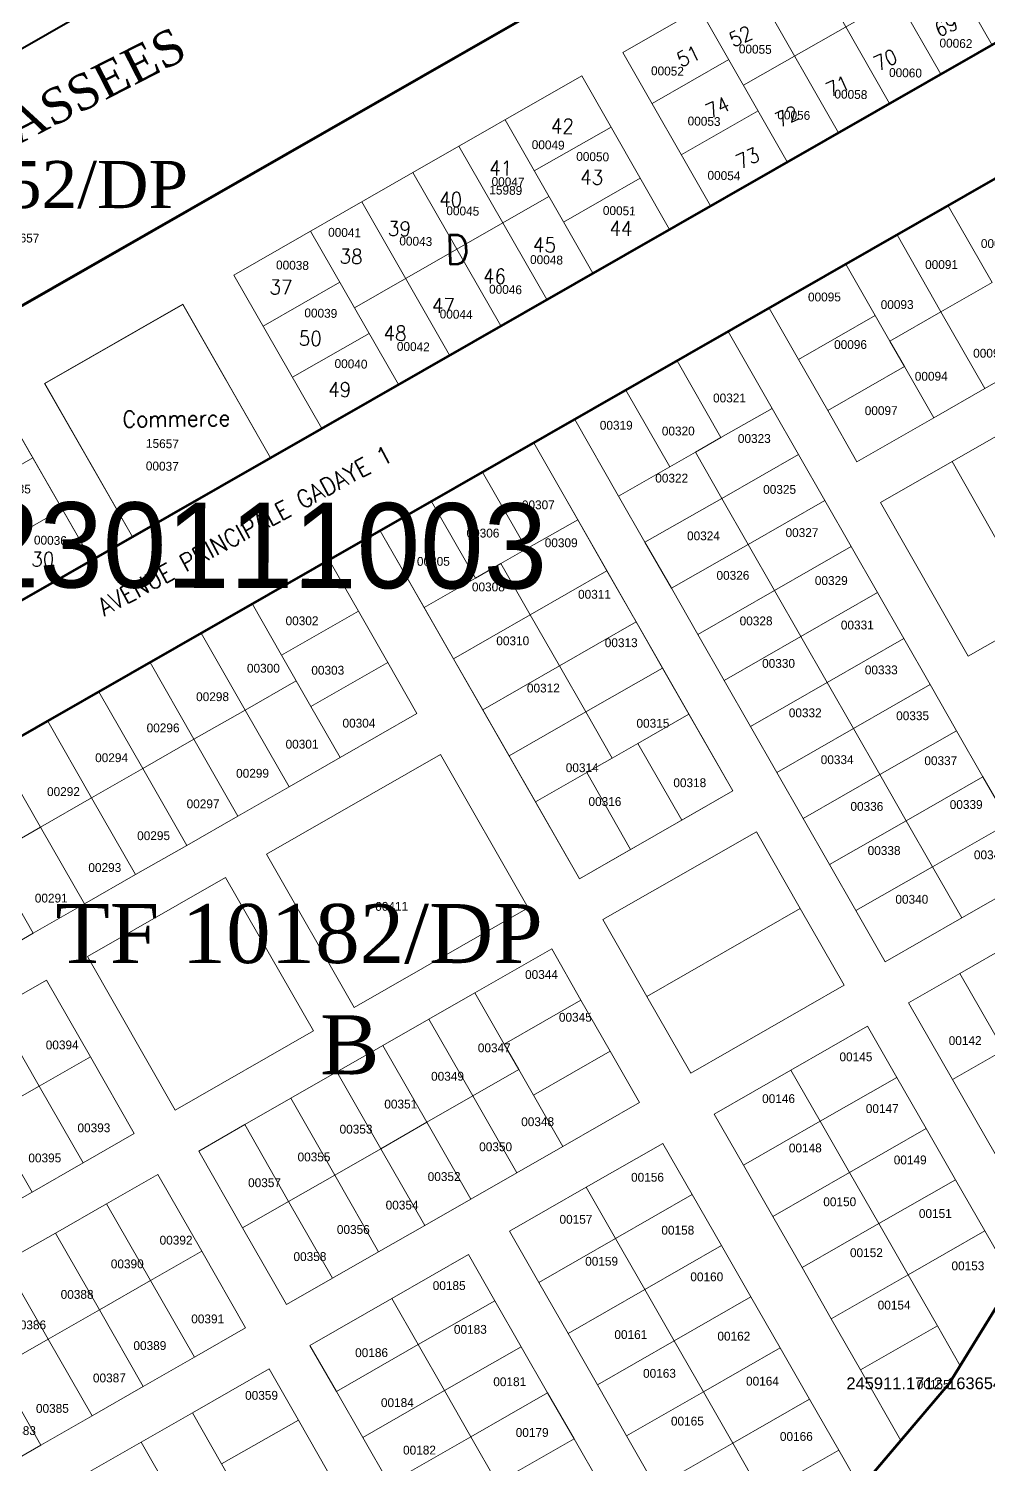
# Model space of a CAD drawing. Header units: metres. Extents: x 245232 to 248406, y 1633796 to 1637634.
# Drawn here: x 245755 to 245917.8, y 1636528.9 to 1636772.4 of the extents above; entities that cross this region are included whole.
import ezdxf
from ezdxf.enums import TextEntityAlignment as Align

# ---------------------------------------------------------------- set-up
doc = ezdxf.new("R2010")
doc.units = ezdxf.units.M
doc.header["$MEASUREMENT"] = 0
for name, color, linetype, lineweight in [('A immatriculer', 2, 'Continuous', 0), ('LIMITES TITRES FONCIERS', 7, 'Continuous', 0), ('SUP COLLEC1', 90, 'Continuous', 0), ('Toponymie', 7, 'Continuous', 30)]:
    doc.layers.add(name, color=color, linetype=linetype, lineweight=lineweight)
for name, color, linetype in [('A_revoir_niveau_0', 7, 'Continuous'), ('historique_numero_parcelle', 7, 'Continuous'), ('limites_sections', 7, 'Continuous'), ('numero_parcelle', 7, 'Continuous')]:
    doc.layers.add(name, color=color, linetype=linetype)
doc.layers.add('LIMITES_PARCELLES', color=7, linetype='Continuous', lineweight=0, true_color=0xffffff)
doc.styles.add('Style-Arial', font='arial.ttf')
doc.styles.add('Style-Bookman Old Style', font='BOOKOS.TTF')
doc.styles.add('Style-FANCY', font='FANCY.shx')
doc.styles.add('Style-STANDARD', font='STANDARD.shx')
doc.styles.add('Style-Times New Roman', font='times.ttf')

# ---------------------------------------------------------------- blocks, each defined once
blk = doc.blocks.new('*U571')
at = {"layer": 'LIMITES TITRES FONCIERS', "color": 5, "linetype": 'Continuous', "lineweight": 53, "flags": 128}
blk.add_lwpolyline([(-220.886155, -16.798387), (-150.631459, -149.738903), (220.886211, 74.538191), (179.075952, 149.738863), (-2.488738, 67.013773)], dxfattribs=at)
blk = doc.blocks.new('*U572')
at = {"layer": 'LIMITES TITRES FONCIERS', "color": 5, "lineweight": 53, "flags": 128}
blk.add_lwpolyline([(181.78, 163.185), (220.59, 93.355), (121.56, -75.825), (91.56, -112.825), (61.56, -136.825), (-108.04, -218.565), (-190.96, -61.675), (181.78, 163.185)], close=True, dxfattribs=at)
at = {"layer": 'LIMITES TITRES FONCIERS', "color": 5, "lineweight": 53}
blk.add_3dface([(150.99, 218.565), (172.07, 180.645), (-200.3, -43.995), (-220.59, -5.595)], dxfattribs=at)

msp = doc.modelspace()

# ---------------------------------------------------------------- linework, layer by layer
at = {"layer": 'A immatriculer', "color": 2, "linetype": 'Continuous', "lineweight": 120, "flags": 128}
msp.add_lwpolyline([(246330.320288, 1636706.313632), (246325.105912, 1636693.527224), (245850.064788, 1636481.713832), (245880.290713, 1636506.294678), (245911.17117, 1636542.663663), (246014.009179, 1636709.465309), (246016.012106, 1636728.925579), (246151.04207, 1637003.448225), (246227.229316, 1637053.599904), (246240.305388, 1637040.932832), (246266.763788, 1636999.128532), (246331.498588, 1636902.599532), (246337.848588, 1636886.724532), (246369.598688, 1636797.295132), (246379.745388, 1636748.286732), (246330.320288, 1636706.313632)], close=True, dxfattribs=at)
at = {"layer": 'A_revoir_niveau_0', "color": 7, "linetype": 'Continuous', "lineweight": 0}
for p, q in [((245876.232324, 1636762.844182), (245945.650909, 1636802.598352)), ((245903.528348, 1636795.703498), (245918.395976, 1636769.667078)), ((245894.844892, 1636790.744967), (245909.71252, 1636764.708547)), ((245870.644941, 1636742.381194), (245953.954956, 1636790.072578)), ((245886.161436, 1636785.786436), (245901.029063, 1636759.750016)), ((245877.47798, 1636780.827905), (245892.345607, 1636754.791485)), ((245868.794523, 1636775.869374), (245883.662151, 1636749.832954)), ((245870.644941, 1636742.381194), (245855.757007, 1636768.388281)), ((245860.727873, 1636759.748116), (245873.745083, 1636767.199876)), ((245820.161064, 1636748.047378), (245848.798882, 1636764.441291)), ((245863.70244, 1636738.406912), (245848.798882, 1636764.441291)), ((245850.68525, 1636730.955133), (245835.781692, 1636756.989513)), ((245865.677103, 1636751.059329), (245878.703617, 1636758.516415)), ((245840.749545, 1636748.311386), (245853.766734, 1636755.763165)), ((245842.874936, 1636726.484066), (245827.971378, 1636752.518445)), ((245789.787621, 1636730.659894), (245820.161064, 1636748.047378)), ((245835.064622, 1636722.012998), (245820.161064, 1636748.047378)), ((245845.717397, 1636739.633259), (245858.734587, 1636747.085038)), ((245826.386495, 1636717.045146), (245811.482937, 1636743.079526)), ((245827.612843, 1636735.030188), (245843.233471, 1636743.972323)), ((245817.708368, 1636712.077293), (245802.804811, 1636738.111673)), ((245850.68525, 1636730.955133), (245863.70244, 1636738.406912)), ((245810.25659, 1636725.094483), (245827.612843, 1636735.030188)), ((245835.064622, 1636722.012998), (245852.420875, 1636731.948703)), ((245804.691179, 1636704.625514), (245789.787621, 1636730.659894)), ((245794.755473, 1636721.981768), (245807.772663, 1636729.433546)), ((245757.678552, 1636712.27884), (245781.109494, 1636725.692042)), ((245796.013052, 1636699.657662), (245781.109494, 1636725.692042)), ((245799.723326, 1636713.303641), (245812.740516, 1636720.75542)), ((245804.691179, 1636704.625514), (245835.064622, 1636722.012998)), ((245772.58211, 1636686.24446), (245757.678552, 1636712.27884)), ((245765.639609, 1636682.270178), (245750.736051, 1636708.304558)), ((245814.626884, 1636687.269261), (245840.661263, 1636702.172819)), ((245874.442661, 1636643.161558), (245840.661263, 1636702.172819)), ((245742.686714, 1636692.174652), (245755.703904, 1636699.626431)), ((245772.58211, 1636686.24446), (245796.013052, 1636699.657662)), ((245747.654566, 1636683.496526), (245760.671756, 1636690.948305)), ((245704.892723, 1636647.49521), (245765.639609, 1636682.270178))]:
    msp.add_line(p, q, dxfattribs=at)
at = {"layer": 'A_revoir_niveau_0', "color": 5, "linetype": 'Continuous', "lineweight": 40, "flags": 128}
msp.add_lwpolyline([(245904.959091, 1636911.461804), (245930.174433, 1636870.015722), (245558.774122, 1636657.389392), (245538.087021, 1636715.325371), (245520.969777, 1636762.92637), (245579.818956, 1636789.440258), (245596.181416, 1636760.857858), (245630.890655, 1636780.716536), (245645.799611, 1636754.679451), (245738.660151, 1636806.92273), (245723.770592, 1636833.859662), (245904.959091, 1636911.461804)], close=True, dxfattribs=at)
at = {"layer": 'A_revoir_niveau_0', "color": 7, "linetype": 'Continuous', "lineweight": 0}
for points in [[(245965.849098, 1636796.909099), (245952.295086, 1636823.651355), (245855.757007, 1636768.388281), (245870.632519, 1636742.402515)], [(245757.697271, 1636712.246141), (245781.128461, 1636725.659289), (245796.006554, 1636699.669013), (245772.575364, 1636686.255865)], [(245690.01002, 1636673.493159), (245750.757288, 1636708.267839), (245765.634069, 1636682.279855), (245704.886801, 1636647.505175)], [(245814.627659, 1636687.267907), (245840.662503, 1636702.171513), (245874.442661, 1636643.161558), (245848.407817, 1636628.257952)], [(245814.627659, 1636687.267907), (245840.662503, 1636702.171513), (245874.442661, 1636643.161558), (245848.407817, 1636628.257952)]]:
    msp.add_3dface(points, dxfattribs=at)
at = {"layer": 'LIMITES TITRES FONCIERS', "color": 5, "linetype": 'Continuous', "lineweight": 53}
msp.add_3dface([(245570.711604, 1636620.550182), (245947.259177, 1636836.275747), (245967.483836, 1636797.856792), (245590.07586, 1636581.7879)], dxfattribs=at)
at = {"layer": 'limites_parcelles'}
for p, q in [((245910.95708398233, 1636742.4180237488), (245919.63626121506, 1636747.3863641627)), ((245902.27909807186, 1636737.4503652998), (245910.95708398233, 1636742.4180237488)), ((245918.40924743735, 1636729.4001446785), (245910.95708398233, 1636742.4180237488)), ((245893.59992083916, 1636732.4820248857), (245902.27909807186, 1636737.4503652998)), ((245909.7313326404, 1636724.4323620042), (245902.27909807186, 1636737.4503652998)), ((245880.582718, 1636725.030409), (245893.59992083916, 1636732.4820248857)), ((245898.56822899033, 1636723.8030908976), (245893.59992083916, 1636732.4820248857)), ((245909.7313326404, 1636724.4323620042), (245918.40924743735, 1636729.4001446785)), ((245885.5506346069, 1636716.351584025), (245880.582718, 1636725.030409)), ((245885.5506346069, 1636716.351584025), (245898.56822899033, 1636723.8030908976)), ((245901.05222652992, 1636719.4638973498), (245898.56822899033, 1636723.8030908976)), ((245901.05222652992, 1636719.4638973498), (245909.7313326404, 1636724.4323620042)), ((245917.18331079604, 1636711.4148066258), (245909.7313326404, 1636724.4323620042)), ((245864.960857557, 1636716.0877661963), (245873.638854, 1636721.055407)), ((245873.638854, 1636721.055407), (245881.09124052973, 1636708.0370640461)), ((245903.535968008, 1636715.1251511052), (245901.05222652992, 1636719.4638973498)), ((245856.2816701193, 1636711.1194436185), (245864.960857557, 1636716.0877661963)), ((245872.41281910724, 1636703.0693782493), (245864.960857557, 1636716.0877661963)), ((245890.51838220886, 1636707.6730542972), (245885.5506346069, 1636716.351584025)), ((245890.51838220886, 1636707.6730542972), (245903.535968008, 1636715.1251511052)), ((245908.50417835425, 1636706.4463879683), (245903.535968008, 1636715.1251511052)), ((245917.18331079604, 1636711.4148066258), (245925.8612519217, 1636716.3825433075)), ((245847.603674, 1636706.151803), (245856.2816701193, 1636711.1194436185)), ((245863.73428943893, 1636698.1016304907), (245856.2816701193, 1636711.1194436185)), ((245908.50417835425, 1636706.4463879683), (245917.18331079604, 1636711.4148066258)), ((245872.41281910724, 1636703.0693782493), (245881.09124052973, 1636708.0370640461)), ((245885.56239994324, 1636700.2265343033), (245881.09124052973, 1636708.0370640461)), ((245890.51838220886, 1636707.6730542972), (245895.486299, 1636698.994229)), ((245855.05580415842, 1636693.1339081405), (245847.603674, 1636706.151803)), ((245895.486299, 1636698.994229), (245908.50417835425, 1636706.4463879683)), ((245868.07358259388, 1636700.5855205813), (245872.41281910724, 1636703.0693782493)), ((245911.61081999997, 1636699.006919), (245919.42136390027, 1636703.4780529444)), ((245831.98198429437, 1636697.208861975), (245840.66081, 1636702.176779)), ((245840.66081, 1636702.176779), (245848.1128327033, 1636689.158822209)), ((245863.73428943893, 1636698.1016304907), (245868.07358259388, 1636700.5855205813)), ((245872.54469898384, 1636692.7749662108), (245868.07358259388, 1636700.5855205813)), ((245872.54469898384, 1636692.7749662108), (245885.56239994324, 1636700.2265343033)), ((245890.03355918318, 1636692.4160048636), (245885.56239994324, 1636700.2265343033)), ((245855.05580415842, 1636693.1339081405), (245863.73428943893, 1636698.1016304907)), ((245899.461324, 1636692.051365), (245911.61081999997, 1636699.006919)), ((245919.06298141676, 1636685.989042617), (245911.61081999997, 1636699.006919)), ((245823.30345454396, 1636692.24111436), (245831.98198429437, 1636697.208861975)), ((245839.43451882256, 1636684.1911979655), (245831.98198429437, 1636697.208861975)), ((245859.52696363602, 1636685.323378434), (245855.05580415842, 1636693.1339081405)), ((245814.62463, 1636687.273198), (245823.30345454396, 1636692.24111436)), ((245830.75524589277, 1636679.2230247506), (245823.30345454396, 1636692.24111436)), ((245859.52696363602, 1636685.323378434), (245872.54469898384, 1636692.7749662108)), ((245877.01602833165, 1636684.9640407485), (245872.54469898384, 1636692.7749662108)), ((245877.01602833165, 1636684.9640407485), (245890.03355918318, 1636692.4160048636)), ((245894.50471859885, 1636684.605475117), (245890.03355918318, 1636692.4160048636)), ((245914.364905, 1636666.015186), (245899.461324, 1636692.051365)), ((245839.43451882256, 1636684.1911979655), (245848.1128327033, 1636689.158822209)), ((245853.08073519683, 1636680.480381123), (245848.1128327033, 1636689.158822209)), ((245822.0767182412, 1636674.2552781464), (245814.62463, 1636687.273198)), ((245835.09451, 1636681.706899), (245839.43451882256, 1636684.1911979655)), ((245863.99854841077, 1636677.5121057888), (245859.52696363602, 1636685.323378434)), ((245863.99854841077, 1636677.5121057888), (245877.01602833165, 1636684.9640407485)), ((245881.48714512205, 1636677.1534866006), (245877.01602833165, 1636684.9640407485)), ((245881.48714512205, 1636677.1534866006), (245894.50471859885, 1636684.605475117)), ((245898.9763033058, 1636676.794202442), (245894.50471859885, 1636684.605475117)), ((245792.92862312187, 1636674.852588765), (245805.946555, 1636682.304656)), ((245805.946555, 1636682.304656), (245810.91404632185, 1636673.626573987)), ((245830.75524589277, 1636679.2230247506), (245835.09451, 1636681.706899)), ((245840.0626300269, 1636673.028088236), (245835.09451, 1636681.706899)), ((245822.0767182412, 1636674.2552781464), (245830.75524589277, 1636679.2230247506)), ((245840.0626300269, 1636673.028088236), (245853.08073519683, 1636680.480381123)), ((245858.04880668328, 1636671.8016448228), (245853.08073519683, 1636680.480381123)), ((245868.46970789038, 1636669.7015760788), (245863.99854841077, 1636677.5121057888)), ((245868.46970789038, 1636669.7015760788), (245881.48714512205, 1636677.1534866006)), ((245885.95847434105, 1636669.3425613635), (245881.48714512205, 1636677.1534866006)), ((245885.95847434105, 1636669.3425613635), (245898.9763033058, 1636676.794202442)), ((245903.44746229768, 1636668.9836734356), (245898.9763033058, 1636676.794202442)), ((245784.24945567714, 1636669.8842312759), (245792.92862312187, 1636674.852588765)), ((245797.89638173755, 1636666.1740401299), (245792.92862312187, 1636674.852588765)), ((245797.89638173755, 1636666.1740401299), (245810.91404632185, 1636673.626573987)), ((245815.88221963999, 1636664.947300544), (245810.91404632185, 1636673.626573987)), ((245827.04508973614, 1636665.5761187172), (245822.0767182412, 1636674.2552781464)), ((245827.04508973614, 1636665.5761187172), (245840.0626300269, 1636673.028088236)), ((245845.03062146858, 1636664.3495020973), (245840.0626300269, 1636673.028088236)), ((245845.03062146858, 1636664.3495020973), (245858.04880668328, 1636671.8016448228)), ((245862.51990158288, 1636663.9910781446), (245858.04880668328, 1636671.8016448228)), ((245926.5154, 1636672.970717), (245914.364905, 1636666.015186)), ((245775.5714795344, 1636664.916555743), (245784.24945567714, 1636669.8842312759)), ((245791.701701567, 1636656.8667277885), (245784.24945567714, 1636669.8842312759)), ((245872.94086694348, 1636661.8910471138), (245868.46970789038, 1636669.7015760788)), ((245872.94086694348, 1636661.8910471138), (245885.95847434105, 1636669.3425613635)), ((245890.4298035663, 1636661.5316361152), (245885.95847434105, 1636669.3425613635)), ((245890.4298035663, 1636661.5316361152), (245903.44746229768, 1636668.9836734356)), ((245907.91862196015, 1636661.1731432579), (245903.44746229768, 1636668.9836734356)), ((245800.380256, 1636661.834775), (245797.89638173755, 1636666.1740401299)), ((245766.89231208834, 1636659.9481982528), (245775.5714795344, 1636664.916555743)), ((245783.0231472936, 1636651.898680668), (245775.5714795344, 1636664.916555743)), ((245802.86412960367, 1636657.495510523), (245815.88221963999, 1636664.947300544)), ((245820.850136, 1636656.268476), (245815.88221963999, 1636664.947300544)), ((245832.01303575374, 1636656.897702547), (245827.04508973614, 1636665.5761187172)), ((245832.01303575374, 1636656.897702547), (245845.03062146858, 1636664.3495020973)), ((245849.5019330309, 1636656.538566229), (245845.03062146858, 1636664.3495020973)), ((245849.5019330309, 1636656.538566229), (245862.51990158288, 1636663.9910781446)), ((245862.51990158288, 1636663.9910781446), (245862.519945, 1636663.991103)), ((245866.99099605368, 1636656.1805122155), (245862.51990158288, 1636663.9910781446)), ((245791.701701567, 1636656.8667277885), (245800.380256, 1636661.834775)), ((245802.86412960367, 1636657.495510523), (245800.380256, 1636661.834775)), ((245877.412451717, 1636654.079774471), (245872.94086694348, 1636661.8910471138)), ((245877.412451717, 1636654.079774471), (245890.4298035663, 1636661.5316361152)), ((245894.90092048014, 1636653.7210817519), (245890.4298035663, 1636661.5316361152)), ((245758.21433637812, 1636654.9805229676), (245766.89231208834, 1636659.9481982528)), ((245774.34459323873, 1636646.930633673), (245766.89231208834, 1636659.9481982528)), ((245894.90092048014, 1636653.7210817519), (245907.91862196015, 1636661.1731432579)), ((245912.39020642155, 1636653.361871012), (245907.91862196015, 1636661.1731432579)), ((245783.0231472936, 1636651.898680668), (245791.701701567, 1636656.8667277885)), ((245799.15422838033, 1636643.8487335637), (245791.701701567, 1636656.8667277885)), ((245807.83220453255, 1636648.8164090612), (245802.86412960367, 1636657.495510523)), ((245836.48459512266, 1636649.0864153479), (245832.01303575374, 1636656.897702547)), ((245836.48459512266, 1636649.0864153479), (245849.5019330309, 1636656.538566229)), ((245853.97303172605, 1636648.728002218), (245849.5019330309, 1636656.538566229)), ((245749.53516892975, 1636650.0121654763), (245758.21433637812, 1636654.9805229676)), ((245765.6660391794, 1636641.962586675), (245758.21433637812, 1636654.9805229676)), ((245807.83220453255, 1636648.8164090612), (245820.850136, 1636656.268476)), ((245858.31292572836, 1636651.2124999955), (245866.99099605368, 1636656.1805122155)), ((245874.443019, 1636643.162555), (245866.99099605368, 1636656.1805122155)), ((245881.88361119662, 1636646.269244761), (245877.412451717, 1636654.079774471)), ((245774.34459323873, 1636646.930633673), (245783.0231472936, 1636651.898680668)), ((245790.47506090935, 1636638.8803761), (245783.0231472936, 1636651.898680668)), ((245881.88361119662, 1636646.269244761), (245894.90092048014, 1636653.7210817519)), ((245899.37224969832, 1636645.910156516), (245894.90092048014, 1636653.7210817519)), ((245899.37224969832, 1636645.910156516), (245912.39020642155, 1636653.361871012)), ((245916.86136608187, 1636645.551340838), (245912.39020642155, 1636653.361871012)), ((245756.9872606661, 1636636.9944111884), (245749.53516892975, 1636650.0121654763)), ((245795.31756, 1636632.435018), (245824.825161, 1636649.325612)), ((245824.825161, 1636649.325612), (245839.728765, 1636623.290432)), ((245840.95572919384, 1636641.2758710936), (245836.48459512266, 1636649.0864153479)), ((245853.97303172605, 1636648.728002218), (245858.31292572836, 1636651.2124999955)), ((245865.76471660275, 1636638.1944102573), (245858.31292572836, 1636651.2124999955)), ((245765.6660391794, 1636641.962586675), (245774.34459323873, 1636646.930633673)), ((245781.7970851883, 1636633.9127008494), (245774.34459323873, 1636646.930633673)), ((245799.15422838033, 1636643.8487335637), (245807.83220453255, 1636648.8164090612)), ((245849.63432825354, 1636646.244185994), (245853.97303172605, 1636648.728002218)), ((245840.95572919384, 1636641.2758710936), (245849.63432825354, 1636646.244185994)), ((245857.08611941538, 1636633.2260967533), (245849.63432825354, 1636646.244185994)), ((245886.35477049788, 1636638.4587153625), (245881.88361119662, 1636646.269244761)), ((245886.35477049788, 1636638.4587153625), (245899.37224969832, 1636645.910156516)), ((245903.84336660936, 1636638.0996021575), (245899.37224969832, 1636645.910156516)), ((245903.84336660936, 1636638.0996021575), (245916.86136608187, 1636645.551340838)), ((245921.33252507454, 1636637.7408118302), (245916.86136608187, 1636645.551340838)), ((245756.9872606661, 1636636.9944111884), (245765.6660391794, 1636641.962586675)), ((245773.11791771732, 1636628.9443433858), (245765.6660391794, 1636641.962586675)), ((245790.47506090935, 1636638.8803761), (245799.15422838033, 1636643.8487335637)), ((245865.76471660275, 1636638.1944102573), (245874.443019, 1636643.162555)), ((245840.95572919384, 1636641.2758710936), (245848.407817, 1636628.257952)), ((245748.30893063406, 1636632.0264924353), (245756.9872606661, 1636636.9944111884)), ((245764.4394930809, 1636623.9764111552), (245756.9872606661, 1636636.9944111884)), ((245781.7970851883, 1636633.9127008494), (245790.47506090935, 1636638.8803761)), ((245857.08611941538, 1636633.2260967533), (245865.76471660275, 1636638.1944102573)), ((245890.82592997546, 1636630.648185656), (245886.35477049788, 1636638.4587153625)), ((245890.82592997546, 1636630.648185656), (245903.84336660936, 1636638.0996021575)), ((245908.3146958382, 1636630.288676903), (245903.84336660936, 1636638.0996021575)), ((245908.3146958382, 1636630.288676903), (245921.33252507454, 1636637.7408118302)), ((245852.381841, 1636621.31511), (245878.418044, 1636636.219691)), ((245878.418044, 1636636.219691), (245885.870205631, 1636623.2018137425)), ((245755.76077409415, 1636619.0083104246), (245748.30893063406, 1636632.0264924353)), ((245773.11791771732, 1636628.9443433858), (245781.7970851883, 1636633.9127008494)), ((245810.222141, 1636606.398816), (245795.31756, 1636632.435018)), ((245848.407817, 1636628.257952), (245857.08611941538, 1636633.2260967533)), ((245895.29751474978, 1636622.8369130117), (245890.82592997546, 1636630.648185656)), ((245895.29751474978, 1636622.8369130117), (245908.3146958382, 1636630.288676903)), ((245913.28270702495, 1636621.6101023525), (245908.3146958382, 1636630.288676903)), ((245764.4394930809, 1636623.9764111552), (245773.11791771732, 1636628.9443433858)), ((245764.942321, 1636615.046166), (245788.374696, 1636628.459994)), ((245788.374696, 1636628.459994), (245803.279299, 1636602.424791)), ((245913.28270702495, 1636621.6101023525), (245926.300668, 1636629.062117)), ((245755.76077409415, 1636619.0083104246), (245764.4394930809, 1636623.9764111552)), ((245839.728765, 1636623.290432), (245810.222141, 1636606.398816)), ((245859.83448424653, 1636608.2969124143), (245885.870205631, 1636623.2018137425)), ((245893.322624, 1636610.183488), (245885.870205631, 1636623.2018137425)), ((245895.29751474978, 1636622.8369130117), (245900.265489, 1636614.158513)), ((245859.83448424653, 1636608.2969124143), (245852.381841, 1636621.31511)), ((245900.265489, 1636614.158513), (245913.28270702495, 1636621.6101023525)), ((245747.08234988866, 1636614.0403784406), (245755.76077409415, 1636619.0083104246)), ((245779.846924, 1636589.010964), (245764.942321, 1636615.046166)), ((245830.685676, 1636608.894777), (245843.703789, 1636616.347567)), ((245843.703789, 1636616.347567), (245848.67170550372, 1636607.6687425384)), ((245912.91822510806, 1636612.1837864981), (245921.596641, 1636617.151733)), ((245749.32030919287, 1636606.1037876175), (245757.999479, 1636611.072142)), ((245757.999479, 1636611.072142), (245765.4516410077, 1636598.054264958)), ((245867.286445, 1636595.279907), (245893.322624, 1636610.183488)), ((245904.239514, 1636607.215671), (245912.91822510806, 1636612.1837864981)), ((245920.3701286877, 1636599.165498109), (245912.91822510806, 1636612.1837864981)), ((245822.8750616479, 1636604.4237671387), (245830.685676, 1636608.894777)), ((245835.65331676308, 1636600.2167809613), (245830.685676, 1636608.894777)), ((245835.65331676308, 1636600.2167809613), (245848.67170550372, 1636607.6687425384)), ((245853.63945350915, 1636598.990212439), (245848.67170550372, 1636607.6687425384)), ((245859.83448424653, 1636608.2969124143), (245867.286445, 1636595.279907)), ((245756.7727545159, 1636593.085936253), (245749.32030919287, 1636606.1037876175)), ((245911.691304, 1636594.197582), (245904.239514, 1636607.215671)), ((245815.06370358367, 1636599.9523315562), (245822.8750616479, 1636604.4237671387)), ((245830.32672186912, 1636591.4064248065), (245822.8750616479, 1636604.4237671387)), ((245884.278559, 1636595.788856), (245897.296649, 1636603.240647)), ((245897.296649, 1636603.240647), (245902.26433898462, 1636594.5626787136)), ((245803.279299, 1636602.424791), (245779.846924, 1636589.010964)), ((245756.7727545159, 1636593.085936253), (245765.4516410077, 1636598.054264958)), ((245772.90406, 1636585.035939), (245765.4516410077, 1636598.054264958)), ((245807.25308847838, 1636595.4813212638), (245815.06370358367, 1636599.9523315562)), ((245822.51580649058, 1636586.935078321), (245815.06370358367, 1636599.9523315562)), ((245838.13726560006, 1636595.8775585426), (245835.65331676308, 1636600.2167809613)), ((245840.62163948477, 1636591.537593606), (245853.63945350915, 1636598.990212439)), ((245858.60737, 1636590.311388), (245853.63945350915, 1636598.990212439)), ((245911.691304, 1636594.197582), (245920.3701286877, 1636599.165498109)), ((245799.44292216882, 1636591.0105678744), (245807.25308847838, 1636595.4813212638)), ((245814.70526200222, 1636582.4639441513), (245807.25308847838, 1636595.4813212638)), ((245830.32672186912, 1636591.4064248065), (245838.13726560006, 1636595.8775585426)), ((245840.62163948477, 1636591.537593606), (245838.13726560006, 1636595.8775585426)), ((245871.26047, 1636588.337066), (245884.278559, 1636595.788856)), ((245889.24658999997, 1636587.1102925), (245884.278559, 1636595.788856)), ((245748.09461112155, 1636588.1180329404), (245756.7727545159, 1636593.085936253)), ((245764.22533902538, 1636580.067841735), (245756.7727545159, 1636593.085936253)), ((245889.24658999997, 1636587.1102925), (245902.26433898462, 1636594.5626787136)), ((245907.232711, 1636585.883519), (245902.26433898462, 1636594.5626787136)), ((245919.144094, 1636581.1794689998), (245911.691304, 1636594.197582)), ((245791.6315645423, 1636586.5391325424), (245799.44292216882, 1636591.0105678744)), ((245806.894570895, 1636577.9927260496), (245799.44292216882, 1636591.0105678744)), ((245822.51580649058, 1636586.935078321), (245830.32672186912, 1636591.4064248065)), ((245837.778778913, 1636578.388389269), (245830.32672186912, 1636591.4064248065)), ((245845.58928, 1636582.8595980003), (245840.62163948477, 1636591.537593606)), ((245845.58928, 1636582.8595980003), (245858.60737, 1636590.311388)), ((245876.22887115233, 1636579.6579235378), (245871.26047, 1636588.337066)), ((245755.54691208515, 1636575.0999127885), (245748.09461112155, 1636588.1180329404)), ((245783.820949, 1636582.068122), (245791.6315645423, 1636586.5391325424)), ((245799.08365514924, 1636573.5213793542), (245791.6315645423, 1636586.5391325424)), ((245814.70526200222, 1636582.4639441513), (245822.51580649058, 1636586.935078321)), ((245829.9682782529, 1636573.917180782), (245822.51580649058, 1636586.935078321)), ((245876.22887115233, 1636579.6579235378), (245889.24658999997, 1636587.1102925)), ((245894.2146212156, 1636578.4317286233), (245889.24658999997, 1636587.1102925)), ((245894.2146212156, 1636578.4317286233), (245907.232711, 1636585.883519)), ((245912.20065704687, 1636577.205102843), (245907.232711, 1636585.883519)), ((245764.22533902538, 1636580.067841735), (245772.90406, 1636585.035939)), ((245849.564517526, 1636575.916361745), (245862.582395, 1636583.368524)), ((245862.582395, 1636583.368524), (245867.54996572196, 1636574.6904874414)), ((245791.27311104006, 1636569.0502454014), (245783.820949, 1636582.068122)), ((245806.894570895, 1636577.9927260496), (245814.70526200222, 1636582.4639441513)), ((245822.1577764107, 1636569.4459716184), (245814.70526200222, 1636582.4639441513)), ((245837.778778913, 1636578.388389269), (245845.58928, 1636582.8595980003)), ((245755.54691208515, 1636575.0999127885), (245764.22533902538, 1636580.067841735)), ((245881.19659051698, 1636570.9799720687), (245876.22887115233, 1636579.6579235378)), ((245881.19659051698, 1636570.9799720687), (245894.2146212156, 1636578.4317286233)), ((245899.1827805832, 1636569.7529408804), (245894.2146212156, 1636578.4317286233)), ((245768.20010594025, 1636573.1254258284), (245776.878084, 1636578.093098)), ((245776.878084, 1636578.093098), (245784.33024647, 1636565.0752206503)), ((245799.08365514924, 1636573.5213793542), (245806.894570895, 1636577.9927260496)), ((245814.34653249802, 1636564.9743376481), (245806.894570895, 1636577.9927260496)), ((245829.9682782529, 1636573.917180782), (245837.778778913, 1636578.388389269)), ((245899.1827805832, 1636569.7529408804), (245912.20065704687, 1636577.205102843)), ((245917.168772, 1636568.526392), (245912.20065704687, 1636577.205102843)), ((245746.86819067964, 1636570.1318152766), (245755.54691208515, 1636575.0999127885)), ((245755.546932, 1636575.099878), (245755.54691208515, 1636575.0999127885)), ((245822.1577764107, 1636569.4459716184), (245829.9682782529, 1636573.917180782)), ((245836.546192, 1636568.463943), (245849.564517526, 1636575.916361745)), ((245854.53236512834, 1636567.2381864616), (245849.564517526, 1636575.916361745)), ((245854.53236512834, 1636567.2381864616), (245867.54996572196, 1636574.6904874414)), ((245872.5182182118, 1636566.0112598767), (245867.54996572196, 1636574.6904874414)), ((245759.52093656693, 1636568.1570716943), (245768.20010594025, 1636573.1254258284)), ((245775.65189481468, 1636560.1073391682), (245768.20010594025, 1636573.1254258284)), ((245791.27311104006, 1636569.0502454014), (245799.08365514924, 1636573.5213793542)), ((245806.53603065683, 1636560.503128485), (245799.08365514924, 1636573.5213793542)), ((245791.27311104006, 1636569.0502454014), (245798.72553, 1636556.03192)), ((245814.34653249802, 1636564.9743376481), (245822.1577764107, 1636569.4459716184)), ((245886.16499191514, 1636562.3008291768), (245881.19659051698, 1636570.9799720687)), ((245886.16499191514, 1636562.3008291768), (245899.1827805832, 1636569.7529408804)), ((245904.150683, 1636561.074602), (245899.1827805832, 1636569.7529408804)), ((245750.84221567636, 1636563.1889742923), (245759.52093656693, 1636568.1570716943)), ((245766.97309510896, 1636555.1392012057), (245759.52093656693, 1636568.1570716943)), ((245841.5142575175, 1636559.7855952296), (245836.546192, 1636568.463943)), ((245841.5142575175, 1636559.7855952296), (245854.53236512834, 1636567.2381864616)), ((245859.5006381223, 1636558.559268075), (245854.53236512834, 1636567.2381864616)), ((245904.150683, 1636561.074602), (245917.168772, 1636568.526392)), ((245921.95819408094, 1636560.1604735244), (245917.168772, 1636568.526392)), ((245775.65189481468, 1636560.1073391682), (245784.33024647, 1636565.0752206503)), ((245791.782665, 1636552.056896), (245784.33024647, 1636565.0752206503)), ((245806.53603065683, 1636560.503128485), (245814.34653249802, 1636564.9743376481)), ((245816.5853901108, 1636557.03790146), (245829.603351, 1636564.489918)), ((245829.603351, 1636564.489918), (245834.0745059993, 1636556.679386727)), ((245859.5006381223, 1636558.559268075), (245872.5182182118, 1636566.0112598767)), ((245877.48621422218, 1636557.3324803656), (245872.5182182118, 1636566.0112598767)), ((245758.29437203828, 1636550.1711071124), (245750.84221567636, 1636563.1889742923)), ((245891.13313632156, 1636553.6221352157), (245886.16499191514, 1636562.3008291768)), ((245766.97309510896, 1636555.1392012057), (245775.65189481468, 1636560.1073391682)), ((245783.10394367407, 1636547.0887983488), (245775.65189481468, 1636560.1073391682)), ((245798.72553, 1636556.03192), (245806.53603065683, 1636560.503128485)), ((245846.48249202676, 1636551.10695226), (245841.5142575175, 1636559.7855952296)), ((245891.13313632156, 1636553.6221352157), (245904.150683, 1636561.074602)), ((245909.119202, 1636552.3955270003), (245904.150683, 1636561.074602)), ((245921.95819408094, 1636560.1604735244), (245912.99593411744, 1636545.6238720298)), ((245802.699555, 1636549.089078), (245816.5853901108, 1636557.03790146)), ((245821.05654517168, 1636549.2273702223), (245816.5853901108, 1636557.03790146)), ((245821.05654517168, 1636549.2273702223), (245834.0745059993, 1636556.679386727)), ((245838.54608716114, 1636548.8681110032), (245834.0745059993, 1636556.679386727)), ((245846.48249202676, 1636551.10695226), (245859.5006381223, 1636558.559268075)), ((245864.46869859195, 1636549.8807209404), (245859.5006381223, 1636558.559268075)), ((245864.46869859195, 1636549.8807209404), (245877.48621422218, 1636557.3324803656)), ((245882.45404123917, 1636548.6539960755), (245877.48621422218, 1636557.3324803656)), ((245758.29437203828, 1636550.1711071124), (245766.97309510896, 1636555.1392012057)), ((245774.42551756668, 1636542.120869694), (245766.97309510896, 1636555.1392012057)), ((245783.10394367407, 1636547.0887983488), (245791.782665, 1636552.056896)), ((245896.10111200003, 1636544.943736), (245891.13313632156, 1636553.6221352157)), ((245896.10111200003, 1636544.943736), (245909.119202, 1636552.3955270003)), ((245912.99593411744, 1636545.6238720298), (245909.119202, 1636552.3955270003)), ((245749.61557233133, 1636545.2029691495), (245758.29437203828, 1636550.1711071124)), ((245765.74679624103, 1636537.152772043), (245758.29437203828, 1636550.1711071124)), ((245807.17070999992, 1636541.278546726), (245821.05654517168, 1636549.2273702223)), ((245825.52812618748, 1636541.4160948964), (245821.05654517168, 1636549.2273702223)), ((245851.45055797446, 1636542.428603738), (245846.48249202676, 1636551.10695226)), ((245851.45055797446, 1636542.428603738), (245864.46869859195, 1636549.8807209404)), ((245869.43675884197, 1636541.2021741895), (245864.46869859195, 1636549.8807209404)), ((245774.42551756668, 1636542.120869694), (245783.10394367407, 1636547.0887983488)), ((245807.17070999992, 1636541.278546726), (245802.699555, 1636549.089078)), ((245825.52812618748, 1636541.4160948964), (245838.54608716114, 1636548.8681110032)), ((245843.01724216106, 1636541.0575797292), (245838.54608716114, 1636548.8681110032)), ((245869.43675884197, 1636541.2021741895), (245882.45404123917, 1636548.6539960755)), ((245887.42203699998, 1636539.9752170003), (245882.45404123917, 1636548.6539960755)), ((245757.06762686503, 1636532.1844179074), (245749.61557233133, 1636545.2029691495)), ((245782.7517781109, 1636537.6694466916), (245795.75669, 1636545.114054)), ((245795.75669, 1636545.114054), (245800.7247268972, 1636536.4359402352)), ((245902.95391805112, 1636532.9729357427), (245896.10111200003, 1636544.943736)), ((245912.99593411744, 1636545.6238720298), (245911.130326, 1636542.597894)), ((245765.74679624103, 1636537.152772043), (245774.42551756668, 1636542.120869694)), ((245856.41879248476, 1636533.7499607666), (245851.45055797446, 1636542.428603738)), ((245911.130326, 1636542.597894), (245902.95391805112, 1636532.9729357427)), ((245811.64229073096, 1636533.4672717548), (245807.17070999992, 1636541.278546726)), ((245811.64229073096, 1636533.4672717548), (245825.52812618748, 1636541.4160948964)), ((245829.99928145699, 1636533.6055632944), (245825.52812618748, 1636541.4160948964)), ((245829.99928145699, 1636533.6055632944), (245843.01724216106, 1636541.0575797292)), ((245847.48839759186, 1636533.2470477025), (245843.01724216106, 1636541.0575797292)), ((245856.41879248476, 1636533.7499607666), (245869.43675884197, 1636541.2021741895)), ((245874.40481897295, 1636532.5236276465), (245869.43675884197, 1636541.2021741895)), ((245874.40481897295, 1636532.5236276465), (245887.42203699998, 1636539.9752170003)), ((245887.42203699998, 1636539.9752170003), (245892.390579, 1636531.297142)), ((245757.06762686503, 1636532.1844179074), (245765.74679624103, 1636537.152772043)), ((245774.06077760961, 1636532.6943198778), (245782.7517781109, 1636537.6694466916)), ((245787.71527770773, 1636528.9888451833), (245782.7517781109, 1636537.6694466916)), ((245787.71527770773, 1636528.9888451833), (245800.7247268972, 1636536.4359402352)), ((245805.69314870826, 1636527.757154107), (245800.7247268972, 1636536.4359402352)), ((245748.38964923914, 1636527.216745984), (245757.06762686503, 1636532.1844179074)), ((245765.3816082438, 1636527.725965748), (245774.06077760961, 1636532.6943198778)), ((245781.5126309228, 1636519.6761206447), (245774.06077760961, 1636532.6943198778)), ((245816.1134461614, 1636525.6567397285), (245811.64229073096, 1636533.4672717548)), ((245816.1134461614, 1636525.6567397285), (245829.99928145699, 1636533.6055632944)), ((245834.47043674043, 1636525.795031668), (245829.99928145699, 1636533.6055632944)), ((245834.47043674043, 1636525.795031668), (245847.48839759186, 1636533.2470477025)), ((245851.9595528409, 1636525.4365159932), (245847.48839759186, 1636533.2470477025)), ((245861.38685800004, 1636525.071613), (245856.41879248476, 1636533.7499607666)), ((245861.38685800004, 1636525.071613), (245874.40481897295, 1636532.5236276465)), ((245874.40481897295, 1636532.5236276465), (245874.404947, 1636532.523404)), ((245874.404947, 1636532.523404), (245879.372467, 1636523.844352)), ((245902.95391805112, 1636532.9729357427), (245896.06972352357, 1636524.8691222619)), ((245879.372467, 1636523.844352), (245892.390579, 1636531.297142)), ((245896.06972352357, 1636524.8691222619), (245892.390579, 1636531.297142)), ((245790.1975318925, 1636524.6476623141), (245787.71527770773, 1636528.9888451833))]:
    msp.add_line(p, q, dxfattribs=at)
at = {"layer": 'SUP COLLEC1', "color": 7, "linetype": 'Continuous', "lineweight": 0}
msp.add_line((245930.174, 1636870.01), (245558.774, 1636657.389), dxfattribs=at)
at = {"layer": 'SUP COLLEC1', "color": 1, "linetype": 'Continuous', "lineweight": 30}
msp.add_line((245930.174415, 1636870.015632), (245558.774104, 1636657.389302), dxfattribs=at)
at = {"layer": 'SUP COLLEC1', "linetype": 'Continuous', "lineweight": 40}
msp.add_3dface([(245893.276, 1636930.665), (245930.174, 1636870.01), (245558.774, 1636657.389), (245520.97, 1636762.926)], dxfattribs=at)

# ---------------------------------------------------------------- block references
at = {"layer": 'LIMITES TITRES FONCIERS', "color": 5, "linetype": 'Continuous', "lineweight": 53, "rotation": 358.6901}
msp.add_blockref('*U571', (245724.72674, 1636766.806508), dxfattribs=at)
msp.add_blockref('*U571', (245724.72674, 1636766.806508), dxfattribs=at)
at = {"layer": 'LIMITES TITRES FONCIERS', "color": 5, "lineweight": 53, "rotation": 358.690123}
msp.add_blockref('*U572', (245791.329628, 1636621.192749), dxfattribs=at)

# ---------------------------------------------------------------- texts
at = {"layer": 'historique_numero_parcelle', "color": 92, "linetype": 'Continuous', "lineweight": 0, "style": 'Style-FANCY'}
for s, rotation, p in [('00062', 358.798932, (245912.275006, 1636769.960402)), ('00055', 358.798932, (245878.237538, 1636768.961169)), ('00052', 358.798932, (245863.339282, 1636765.255841)), ('00060', 358.798932, (245903.721265, 1636764.957089)), ('00058', 358.798932, (245894.454697, 1636761.301728)), ('00053', 358.798932, (245869.550711, 1636756.735997)), ('00056', 358.798932, (245884.769059, 1636757.777155)), ('00049', 358.798932, (245843.107134, 1636752.727406)), ('00050', 358.798932, (245850.653933, 1636750.734092)), ('00047', 358.798932, (245836.294618, 1636746.467235)), ('00054', 358.798932, (245872.919155, 1636747.525284)), ('00045', 358.798932, (245828.623407, 1636741.519401)), ('00051', 358.798932, (245855.171553, 1636741.559061)), ('00041', 358.798932, (245808.569758, 1636737.861628)), ('00043', 358.798932, (245820.64767, 1636736.380602)), ('00089', 0.1323, (245919.294296, 1636735.990064)), ('00038', 358.798932, (245799.733564, 1636732.316)), ('00048', 358.798932, (245842.821495, 1636733.235775)), ('00091', 0.1323, (245909.833641, 1636732.431283)), ('00046', 358.798932, (245835.869553, 1636728.205181)), ('00095', 0.1323, (245889.966336, 1636726.933345)), ('00039', 358.798932, (245804.538683, 1636724.185985)), ('00044', 358.798932, (245827.492203, 1636723.996142)), ('00093', 0.1323, (245902.299132, 1636725.644075)), ('00042', 358.798932, (245820.23161, 1636718.505443)), ('00096', 0.1323, (245894.395745, 1636718.861706)), ('00092', 0.1323, (245917.986294, 1636717.394186)), ('00040', 358.798932, (245809.660851, 1636715.58763)), ('00094', 0.1323, (245908.084488, 1636713.483694)), ('00321', 0.1323, (245873.860558, 1636709.801914)), ('00097', 0.1323, (245899.595153, 1636707.653073)), ('00319', 0.1323, (245854.654462, 1636705.170716)), ('00320', 0.1323, (245865.172715, 1636704.193255)), ('00323', 0.1323, (245878.06978, 1636702.922116)), ('00037', 358.798932, (245777.649479, 1636698.232658)), ('00322', 0.1323, (245864.059745, 1636696.207706)), ('00035', 358.798932, (245752.560628, 1636694.405428)), ('00325', 0.1323, (245882.366386, 1636694.2896)), ('00307', 0.1323, (245841.434745, 1636691.677706)), ('00036', 358.798932, (245758.665616, 1636685.652998)), ('00306', 0.1323, (245832.040745, 1636686.881706)), ('00309', 0.1323, (245845.310745, 1636685.238706)), ('00324', 0.1323, (245869.451263, 1636686.418384)), ('00327', 0.1323, (245886.160386, 1636686.959911)), ('00305', 0.1323, (245823.631745, 1636682.084706)), ('00308', 0.1323, (245832.959745, 1636677.747706)), ('00326', 0.1323, (245874.445572, 1636679.713927)), ('00329', 0.1323, (245891.130762, 1636678.826733)), ('00311', 0.1323, (245850.960536, 1636676.49886)), ('00302', 0.1323, (245801.349745, 1636672.006706)), ('00328', 0.1323, (245878.37368, 1636671.985337)), ('00331', 0.1323, (245895.54292, 1636671.288714)), ('00310', 0.1323, (245837.098641, 1636668.614283)), ('00313', 0.1323, (245855.493641, 1636668.285283)), ('00300', 0.1323, (245794.796745, 1636663.957706)), ('00303', 0.1323, (245805.718745, 1636663.612706)), ('00330', 0.1323, (245882.184259, 1636664.775982)), ('00333', 0.1323, (245899.609431, 1636663.672216)), ('00312', 0.1323, (245842.288641, 1636660.597283)), ('00298', 0.1323, (245786.174745, 1636659.127706)), ('00332', 0.1323, (245886.708745, 1636656.393979)), ('00335', 0.1323, (245904.92444, 1636655.899742)), ('00296', 0.1323, (245777.781745, 1636653.838706)), ('00304', 0.1323, (245811.006606, 1636654.643869)), ('00315', 0.1323, (245860.873641, 1636654.620283)), ('00301', 0.1323, (245801.349641, 1636651.078283)), ('00294', 0.1323, (245769.044606, 1636648.778869)), ('00334', 0.1323, (245892.124683, 1636648.44695)), ('00337', 0.1323, (245909.706856, 1636648.276409)), ('00299', 0.1323, (245792.957745, 1636646.133706)), ('00314', 0.1323, (245848.877502, 1636647.089447)), ('00318', 0.1323, (245867.128641, 1636644.536283)), ('00292', 0.1323, (245760.882745, 1636643.029706)), ('00297', 0.1323, (245784.564745, 1636640.959706)), ('00316', 0.1323, (245852.733641, 1636641.339283)), ('00336', 0.1323, (245897.165574, 1636640.517365)), ('00339', 0.1323, (245914.011775, 1636640.836323)), ('00295', 0.1323, (245776.172745, 1636635.554706)), ('00338', 0.1323, (245900.086152, 1636633.031471)), ('00341', 0.1323, (245918.111223, 1636632.311755)), ('00293', 0.1323, (245767.894745, 1636630.150706)), ('00291', 0.1323, (245758.811641, 1636624.967283)), ('00340', 0.1323, (245904.790721, 1636624.763497)), ('00411', 0.1323, (245816.560398, 1636623.566024)), ('00344', 0.1323, (245841.973467, 1636612.004033)), ('00345', 0.1323, (245847.716606, 1636604.749869)), ('00394', 0.1323, (245760.666606, 1636600.061869)), ('00347', 0.1323, (245833.962606, 1636599.572869)), ('00142', 0.1323, (245913.83569, 1636600.792957)), ('00145', 0.1323, (245895.306951, 1636598.043352)), ('00349', 0.1323, (245826.030606, 1636594.742869)), ('00351', 0.1323, (245818.097641, 1636590.028283)), ('00146', 0.1323, (245882.185248, 1636590.95041)), ('00147', 0.1323, (245899.775248, 1636589.262134)), ('00393', 0.1323, (245766.046993, 1636586.001005)), ('00353', 0.1323, (245810.509745, 1636585.773706)), ('00348', 0.1323, (245841.320606, 1636587.038869)), ('00350', 0.1323, (245834.192745, 1636582.783706)), ('00148', 0.1323, (245886.723503, 1636582.582259)), ('00395', 0.1323, (245757.71713, 1636580.89114)), ('00355', 0.1323, (245803.382745, 1636581.059706)), ('00149', 0.1323, (245904.515257, 1636580.556395)), ('00352', 0.1323, (245825.455745, 1636577.724706)), ('00357', 0.1323, (245794.989745, 1636576.689706)), ('00156', 0.1323, (245859.95273, 1636577.612189)), ('00354', 0.1323, (245818.327606, 1636572.894869)), ('00150', 0.1323, (245892.564507, 1636573.456591)), ('00157', 0.1323, (245847.815997, 1636570.479751)), ('00151', 0.1323, (245908.77693, 1636571.46094)), ('00356', 0.1323, (245810.050745, 1636568.754706)), ('00158', 0.1323, (245865.094211, 1636568.637521)), ('00392', 0.1323, (245779.980745, 1636566.944706)), ('00358', 0.1323, (245802.692745, 1636564.155706)), ('00159', 0.1323, (245852.17021, 1636563.363236)), ('00152', 0.1323, (245897.086809, 1636564.818503)), ('00390', 0.1323, (245771.702745, 1636562.919706)), ('00160', 0.1323, (245870.011889, 1636560.729521)), ('00153', 0.1323, (245914.30585, 1636562.591383)), ('00185', 0.1323, (245826.31062, 1636559.234327)), ('00388', 0.1323, (245763.195745, 1636557.745706)), ('00154', 0.1323, (245901.787055, 1636555.931325)), ('00391', 0.1323, (245785.348179, 1636553.585799)), ('00386', 0.1323, (245755.147745, 1636552.570706)), ('00183', 0.1323, (245829.906358, 1636551.811589)), ('00161', 0.1323, (245857.125536, 1636550.93286)), ('00389', 0.1323, (245775.53962, 1636549.062084)), ('00162', 0.1323, (245874.601462, 1636550.661703)), ('00186', 0.1323, (245813.149641, 1636547.863283)), ('00387', 0.1323, (245768.67095, 1636543.572443)), ('00163', 0.1323, (245861.987142, 1636544.353734)), ('00181', 0.1323, (245836.585756, 1636542.931894)), ('00164', 0.1323, (245879.455911, 1636543.027719)), ('00155', 0.1323, (245908.413641, 1636542.484283)), ('00359', 0.1323, (245794.485745, 1636540.616706)), ('00184', 0.1323, (245817.524645, 1636539.382709)), ('00385', 0.1323, (245759.00503, 1636538.407222)), ('00165', 0.1323, (245866.723891, 1636536.254059)), ('00383', 0.1323, (245753.423745, 1636534.631706)), ('00179', 0.1323, (245840.39045, 1636534.320719)), ('00166', 0.1323, (245885.20264, 1636533.653792)), ('00182', 0.1323, (245821.278675, 1636531.333875))]:
    msp.add_text(s, height=1.499994, rotation=rotation, dxfattribs=at).set_placement(p, align=Align.MIDDLE_CENTER)
at = {"layer": 'historique_numero_parcelle', "color": 3, "extrusion": (-0.0676744538426685, -0.021954042217234, 0.9974658832899601), "style": 'Style-FANCY'}
msp.add_text('00657', height=1.499994, rotation=71.147328, dxfattribs=at).set_placement((-1481030.232572, 736946.675917, -52553.523824), align=Align.MIDDLE_CENTER)
at = {"layer": 'historique_numero_parcelle', "color": 7, "lineweight": 53, "style": 'Style-Arial'}
msp.add_text('245911.1712 1636542.6637', height=1.999992, dxfattribs=at).set_placement((245911.17117, 1636542.663663), align=Align.MIDDLE_CENTER)
at = {"layer": 'LIMITES TITRES FONCIERS', "color": 1, "linetype": 'Continuous', "lineweight": 30, "style": 'Style-Bookman Old Style'}
for s, height, p in [('TF 9952/DP', 8, (245721.931232, 1636750.010928)), ('TF 10182/DP', 10, (245759.520935, 1636623.949404))]:
    msp.add_text(s, height=height, dxfattribs=at).set_placement(p, align=Align.TOP_LEFT)
at = {"layer": 'LIMITES TITRES FONCIERS', "color": 7, "lineweight": 53, "style": 'Style-Times New Roman'}
msp.add_text('B', height=10, dxfattribs=at).set_placement((245809.435957, 1636600.083734), align=Align.MIDDLE_CENTER)
at = {"layer": 'limites_sections', "linetype": 'Continuous', "lineweight": 13, "style": 'Style-FANCY'}
msp.add_text('01230111003', height=14.474253, rotation=359.8677, dxfattribs=at).set_placement((245783.710182, 1636684.832, -14.6379), align=Align.MIDDLE_CENTER)
msp.add_text('01230111003', height=14.474253, rotation=359.8677, dxfattribs=at).set_placement((245783.710182, 1636684.832, -14.6379), align=Align.MIDDLE_CENTER)
at = {"layer": 'numero_parcelle', "color": 2, "linetype": 'Continuous', "lineweight": 13, "style": 'Style-FANCY'}
for s, p in [('15989', (245833.107481, 1636744.353581)), ('15657', (245774.866413, 1636701.366186))]:
    msp.add_text(s, height=1.5, rotation=358.666632, dxfattribs=at).set_placement(p)
at = {"layer": 'toponymie', "color": 7, "linetype": 'Continuous', "lineweight": 0, "style": 'Style-Times New Roman'}
msp.add_text('ZONE DES MAISONS CASSEES', height=6, rotation=27.0794, dxfattribs=at).set_placement((245724.05459, 1636741.215581), align=Align.MIDDLE_CENTER)
at = {"layer": 'toponymie', "color": 7, "linetype": 'Continuous', "lineweight": 0, "line_spacing_factor": 0.6, "style": 'Style-STANDARD'}
for s, insert, char_height, attachment_point, rotation in [('69\\P', (245910.619304, 1636772.875532), 2.499864, 5, 24.488893113529286), ('52\\P', (245875.745272, 1636771.152396), 2.499864, 5, 24.488893113529286), ('51\\P', (245866.870369, 1636767.778636), 2.499864, 5, 24.488893113529286), ('70\\P', (245900.330823, 1636767.151218), 2.499864, 5, 24.488893113529286), ('71\\P', (245892.218855, 1636762.69141), 2.499864, 5, 24.488893113529286), ('74\\P', (245871.837761, 1636759.100059), 2.499864, 5, 24.488893113529286), ('72\\P', (245883.620708, 1636757.585465), 2.499864, 5, 24.488893113529286), ('42\\P', (245845.513616, 1636755.917075), 2.499864, 5, 358.68792682025895), ('73\\P', (245876.944068, 1636750.501909), 2.499864, 5, 24.488893113529286), ('41\\P', (245835.027747, 1636748.79299), 2.499864, 5, 358.68792682025895), ('43\\P', (245850.482029, 1636747.239112), 2.499864, 5, 358.68792682025895), ('40\\P', (245826.550959, 1636743.474959), 2.499864, 5, 358.68792682025895), ('39\\P', (245817.872654, 1636738.50754), 2.499864, 5, 358.68792682025895), ('44\\P', (245855.449442, 1636738.561173), 2.499864, 5, 358.68792682025895), ('D\\P', (245825.612313, 1636737.443191), 4.999734, 1, 0.8598703746045633), ('45\\P', (245842.480126, 1636735.776209), 2.499864, 5, 358.68792682025895), ('38\\P', (245809.677264, 1636733.815972), 2.499864, 5, 358.68792682025895), ('37\\P', (245797.784538, 1636728.594297), 2.499864, 5, 358.68792682025895), ('46\\P', (245834.002079, 1636730.45805), 2.499864, 5, 358.68792682025895), ('47\\P', (245825.324116, 1636725.489637), 2.499864, 5, 358.68792682025895), ('50\\P', (245802.752317, 1636719.916364), 2.499864, 5, 358.68792682025895), ('48\\P', (245817.128726, 1636720.79807), 2.499864, 5, 358.68792682025895), ('49\\P', (245807.71973, 1636711.238425), 2.499864, 5, 358.68792682025895), ('Commerce\\P', (245770.875742, 1636707.57853), 2.799852, 1, 0.8598703746045633), ('AVENUE PRINCIPALE GADAYE 1\\P', (245766.375215, 1636675.387154), 2.999838, 1, 28.302459331785585), ('30\\P', (245757.387256, 1636682.424823), 2.499864, 5, 358.68792682025895)]:
    msp.add_mtext(s, dxfattribs=dict(at, insert=insert, char_height=char_height, attachment_point=attachment_point, rotation=rotation))

doc.saveas('drawing.dxf')
